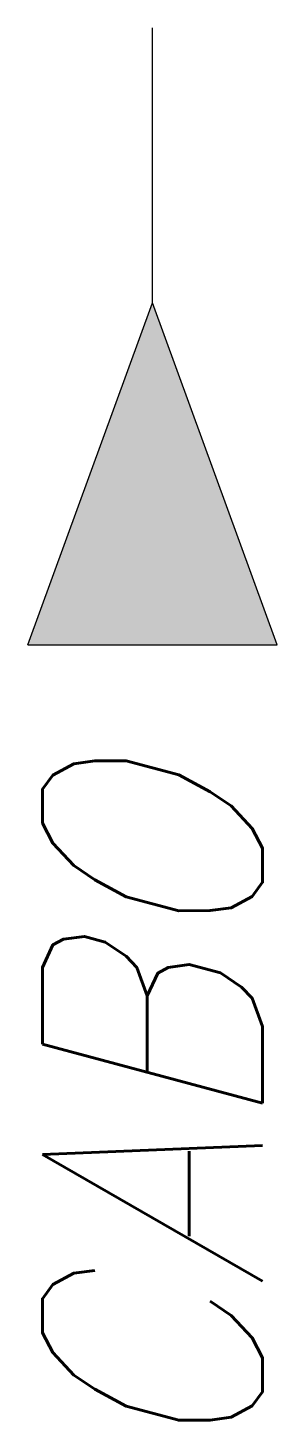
# Model space of a CAD drawing. Extents: x 97.3 to 99.1, y 217.2 to 227.3.
import ezdxf
from ezdxf.enums import TextEntityAlignment as Align

# ---------------------------------------------------------------- set-up
doc = ezdxf.new("R2010")
doc.units = 0
doc.header["$MEASUREMENT"] = 0
doc.layers.get('0').update_dxf_attribs({"linetype": 'CONTINUOUS'})
doc.styles.add('ROMANS', font='romans')

msp = doc.modelspace()

# ---------------------------------------------------------------- linework, layer by layer
at = {"color": 2}
for p, q in [((98.181, 225.343), (98.181, 227.343)), ((99.087, 222.859), (98.181, 225.343)), ((97.275, 222.859), (99.087, 222.859))]:
    msp.add_line(p, q, dxfattribs=at)
msp.add_line((97.275, 222.859), (98.181, 225.343))
msp.add_solid([(98.181, 225.343), (97.275, 222.859), (99.087, 222.859)], dxfattribs=at)

# ---------------------------------------------------------------- texts
at = {"color": 3, "lineweight": -3, "style": 'ROMANS', "oblique": 15, "width": 0.9}
msp.add_attdef('CABO', text='', height=1.6, rotation=90, dxfattribs=at).set_placement((98.181, 221.935), align=Align.MIDDLE_RIGHT)

doc.saveas('drawing.dxf')
